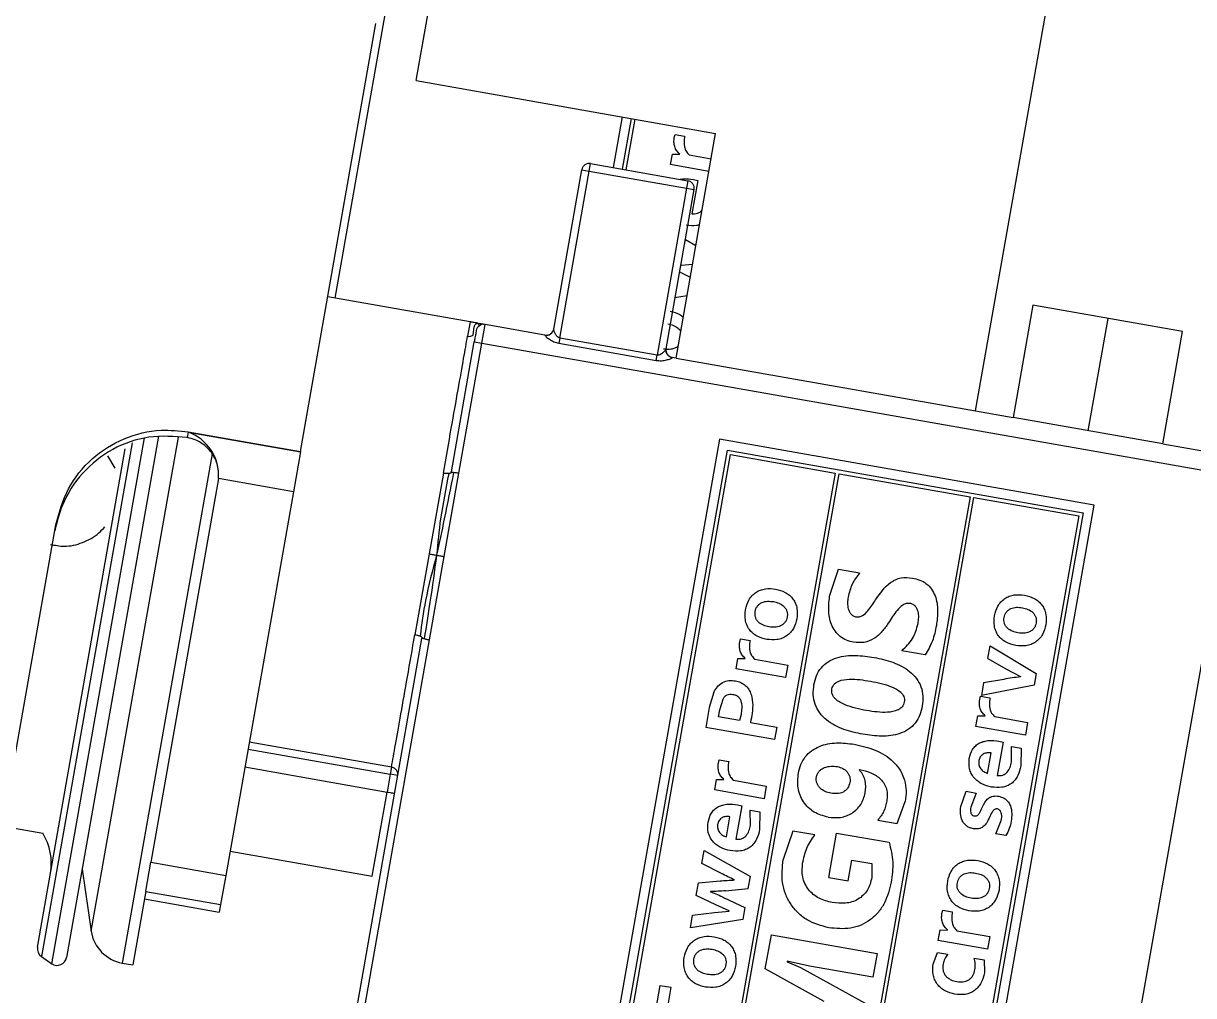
# Model space of a CAD drawing. Header units: millimetres. Extents: x 15 to 2378, y 5 to 1787.
# Drawn here: x 2125.19 to 2155.97, y 1056.24 to 1081.82 of the extents above; entities that cross this region are included whole.
import ezdxf

# ---------------------------------------------------------------- set-up
doc = ezdxf.new("R2010")
doc.units = ezdxf.units.MM

msp = doc.modelspace()

# ---------------------------------------------------------------- linework, layer by layer
at = {"color": 7, "linetype": 'Continuous', "lineweight": 25}
for p, q in [((2163.38, 1105.861), (2152.266, 1042.833)), ((2150.235, 1071.623), (2155.618, 1102.152)), ((2135.52, 1080.311), (2136.561, 1086.219)), ((2132.479, 1070.553), (2134.465, 1081.817)), ((2133.394, 1074.593), (2134.709, 1082.051)), ((2135.52, 1080.311), (2143.398, 1078.921)), ((2140.936, 1079.355), (2140.702, 1078.026)), ((2140.948, 1077.983), (2141.182, 1079.312)), ((2141.046, 1077.965), (2141.281, 1079.295)), ((2142.311, 1078.811), (2142.331, 1078.893)), ((2142.331, 1078.893), (2142.581, 1078.849)), ((2142.356, 1073.013), (2143.398, 1078.921)), ((2142.581, 1078.849), (2142.576, 1078.822)), ((2140.076, 1077.933), (2140.111, 1078.13)), ((2140.111, 1078.13), (2142.671, 1077.679)), ((2142.213, 1078.103), (2142.261, 1078.378)), ((2142.261, 1078.378), (2142.453, 1078.376)), ((2142.453, 1078.376), (2142.454, 1078.381)), ((2142.705, 1078.358), (2143.281, 1078.256)), ((2139.14, 1073.775), (2139.879, 1077.968)), ((2139.302, 1073.541), (2140.076, 1077.933)), ((2139.879, 1077.968), (2140.076, 1077.933)), ((2140.076, 1077.933), (2142.636, 1077.482)), ((2143.222, 1077.925), (2142.213, 1078.103)), ((2142.671, 1077.679), (2142.636, 1077.482)), ((2142.928, 1077.688), (2142.772, 1076.807)), ((2142.812, 1077.713), (2142.928, 1077.688)), ((2142.636, 1077.482), (2141.862, 1073.089)), ((2142.094, 1073.255), (2142.833, 1077.447)), ((2142.636, 1077.482), (2142.833, 1077.447)), ((2142.602, 1076.132), (2142.879, 1075.976)), ((2142.734, 1075.736), (2142.735, 1075.741)), ((2142.497, 1075.454), (2142.792, 1075.482)), ((2142.465, 1075.271), (2142.732, 1075.144)), ((2142.59, 1074.919), (2142.591, 1074.925)), ((2136.94, 1073.968), (2133.197, 1074.627)), ((2142.645, 1074.65), (2142.314, 1074.596)), ((2151.74, 1074.404), (2151.219, 1071.45)), ((2155.68, 1073.71), (2151.74, 1074.404)), ((2136.94, 1073.968), (2136.872, 1073.586)), ((2137.135, 1073.932), (2137.034, 1073.949)), ((2137.135, 1073.932), (2137.143, 1073.921)), ((2137.247, 1073.406), (2137.334, 1073.898)), ((2138.909, 1073.62), (2137.334, 1073.898)), ((2153.71, 1074.057), (2153.189, 1071.102)), ((2138.909, 1073.62), (2138.908, 1073.615)), ((2139.302, 1073.541), (2139.277, 1073.403)), ((2141.862, 1073.089), (2139.302, 1073.541)), ((2155.159, 1070.755), (2155.68, 1073.71)), ((2136.447, 1070.02), (2137.05, 1073.44)), ((2136.644, 1069.986), (2137.247, 1073.406)), ((2137.05, 1073.44), (2137.247, 1073.406)), ((2137.247, 1073.406), (2157.041, 1069.915)), ((2139.277, 1073.403), (2141.838, 1072.952)), ((2141.838, 1072.952), (2141.862, 1073.089)), ((2142.257, 1073.025), (2142.258, 1073.03)), ((2142.356, 1073.013), (2142.258, 1073.03)), ((2142.356, 1073.013), (2150.235, 1071.623)), ((2150.235, 1071.623), (2151.219, 1071.45)), ((2155.159, 1070.755), (2151.219, 1071.45)), ((2129.524, 1071.068), (2129.498, 1070.923)), ((2129.525, 1071.074), (2129.524, 1071.068)), ((2129.524, 1071.068), (2132.478, 1070.547)), ((2129.525, 1071.074), (2132.479, 1070.553)), ((2128.049, 1070.788), (2125.665, 1057.269)), ((2125.937, 1057.082), (2128.376, 1070.917)), ((2128.743, 1070.958), (2126.325, 1057.245)), ((2126.977, 1057.938), (2129.268, 1070.932)), ((2143.503, 1070.881), (2140.204, 1052.17)), ((2153.352, 1069.144), (2143.503, 1070.881)), ((2155.159, 1070.755), (2157.128, 1070.408)), ((2125.56, 1057.518), (2127.871, 1070.622)), ((2127.608, 1070.113), (2127.41, 1070.44)), ((2130.154, 1070.491), (2127.792, 1057.1)), ((2132.478, 1070.547), (2132.293, 1069.496)), ((2132.479, 1070.553), (2132.478, 1070.547)), ((2140.494, 1052.372), (2143.706, 1070.591)), ((2140.61, 1052.453), (2143.787, 1070.475)), ((2143.706, 1070.591), (2153.062, 1068.942)), ((2143.787, 1070.475), (2146.545, 1069.989)), ((2130.323, 1069.843), (2128.543, 1059.749)), ((2130.323, 1069.843), (2130.32, 1069.844)), ((2132.293, 1069.496), (2130.323, 1069.843)), ((2136.238, 1069.987), (2135.863, 1067.862)), ((2136.257, 1067.792), (2136.644, 1069.986)), ((2146.545, 1069.989), (2143.367, 1051.967)), ((2143.466, 1051.95), (2146.643, 1069.972)), ((2146.643, 1069.972), (2150.09, 1069.364)), ((2132.293, 1069.496), (2130.513, 1059.402)), ((2150.09, 1069.364), (2146.912, 1051.342)), ((2147.011, 1051.325), (2150.189, 1069.347)), ((2150.189, 1069.347), (2152.946, 1068.861)), ((2153.062, 1068.942), (2149.849, 1050.723)), ((2150.052, 1050.433), (2153.352, 1069.144)), ((2124.827, 1061.709), (2126.046, 1068.624)), ((2152.946, 1068.861), (2149.768, 1050.839)), ((2135.863, 1067.862), (2135.488, 1065.737)), ((2135.87, 1065.599), (2136.257, 1067.792)), ((2146.401, 1066.778), (2146.626, 1067.458)), ((2146.626, 1067.458), (2147.183, 1067.36)), ((2133.264, 1051.972), (2135.673, 1065.634)), ((2133.461, 1051.937), (2135.87, 1065.599)), ((2144.034, 1065.543), (2144.053, 1065.626)), ((2144.053, 1065.626), (2144.303, 1065.582)), ((2144.303, 1065.582), (2144.298, 1065.555)), ((2148.909, 1065.206), (2148.294, 1065.314)), ((2150.559, 1065.109), (2150.618, 1065.44)), ((2150.618, 1065.44), (2151.83, 1064.717)), ((2143.935, 1064.836), (2143.984, 1065.11)), ((2143.984, 1065.11), (2144.176, 1065.108)), ((2144.176, 1065.108), (2144.177, 1065.114)), ((2144.427, 1065.09), (2145.293, 1064.938)), ((2145.293, 1064.938), (2145.234, 1064.607)), ((2150.559, 1065.109), (2151.032, 1064.843)), ((2145.234, 1064.607), (2143.935, 1064.836)), ((2151.032, 1064.843), (2151.418, 1064.633)), ((2151.418, 1064.633), (2151.417, 1064.628)), ((2151.83, 1064.717), (2151.775, 1064.408)), ((2150.447, 1064.472), (2150.389, 1064.141)), ((2151.775, 1064.408), (2150.389, 1064.141)), ((2150.974, 1064.562), (2150.447, 1064.472)), ((2143.35, 1064.222), (2143.231, 1063.822)), ((2143.51, 1063.763), (2143.592, 1064.045)), ((2150.343, 1064.034), (2150.363, 1064.116)), ((2150.363, 1064.116), (2150.613, 1064.072)), ((2150.613, 1064.072), (2150.608, 1064.045)), ((2143.231, 1063.822), (2143.138, 1063.295)), ((2143.477, 1063.577), (2143.51, 1063.763)), ((2144.029, 1063.48), (2143.477, 1063.577)), ((2144.066, 1063.641), (2144.029, 1063.48)), ((2144.311, 1063.43), (2145.005, 1063.307)), ((2150.245, 1063.326), (2150.293, 1063.601)), ((2150.293, 1063.601), (2150.485, 1063.599)), ((2150.485, 1063.599), (2150.486, 1063.604)), ((2150.737, 1063.581), (2151.602, 1063.428)), ((2151.602, 1063.428), (2151.544, 1063.097)), ((2144.947, 1062.976), (2143.138, 1063.295)), ((2145.005, 1063.307), (2144.947, 1062.976)), ((2151.544, 1063.097), (2150.245, 1063.326)), ((2131.1, 1062.73), (2134.842, 1062.07)), ((2134.874, 1062.251), (2131.132, 1062.911)), ((2150.96, 1062.911), (2150.804, 1062.03)), ((2150.845, 1062.935), (2150.96, 1062.911)), ((2151.176, 1062.8), (2151.432, 1062.755)), ((2151.183, 1062.389), (2151.176, 1062.8)), ((2151.432, 1062.755), (2151.427, 1062.287)), ((2143.472, 1062.359), (2143.492, 1062.442)), ((2143.492, 1062.442), (2143.742, 1062.398)), ((2150.552, 1062.09), (2150.647, 1062.625)), ((2131.017, 1062.259), (2134.759, 1061.599)), ((2134.874, 1062.251), (2134.842, 1062.07)), ((2143.742, 1062.398), (2143.737, 1062.371)), ((2147.175, 1062.178), (2147.181, 1062.189)), ((2134.842, 1062.07), (2134.759, 1061.599)), ((2135.039, 1062.036), (2134.842, 1062.07)), ((2143.374, 1061.652), (2143.422, 1061.926)), ((2143.422, 1061.926), (2143.614, 1061.924)), ((2143.614, 1061.924), (2143.615, 1061.93)), ((2143.866, 1061.906), (2144.731, 1061.754)), ((2134.368, 1059.383), (2134.759, 1061.599)), ((2144.673, 1061.423), (2143.374, 1061.652)), ((2144.731, 1061.754), (2144.673, 1061.423)), ((2149.846, 1061.216), (2149.99, 1061.617)), ((2149.99, 1061.617), (2150.251, 1061.571)), ((2150.251, 1061.571), (2150.106, 1061.197)), ((2144.088, 1061.237), (2143.933, 1060.356)), ((2143.973, 1061.261), (2144.088, 1061.237)), ((2148.172, 1060.768), (2148.387, 1061.347)), ((2122.612, 1061.059), (2125.701, 1060.515)), ((2143.681, 1060.416), (2143.775, 1060.95)), ((2144.305, 1061.125), (2144.561, 1061.08)), ((2144.312, 1060.714), (2144.305, 1061.125)), ((2144.561, 1061.08), (2144.556, 1060.613)), ((2145.43, 1060.572), (2145.174, 1059.821)), ((2146.006, 1060.471), (2145.43, 1060.572)), ((2147.663, 1060.858), (2148.172, 1060.768)), ((2150.771, 1060.502), (2150.911, 1060.847)), ((2146.374, 1059.349), (2146.581, 1060.52)), ((2146.581, 1060.52), (2147.96, 1060.277)), ((2151.033, 1060.456), (2150.771, 1060.502)), ((2130.626, 1060.043), (2134.368, 1059.383)), ((2143.033, 1059.721), (2143.092, 1060.056)), ((2143.092, 1060.056), (2144.311, 1059.372)), ((2128.409, 1058.99), (2128.543, 1059.749)), ((2128.543, 1059.749), (2130.513, 1059.402)), ((2143.548, 1059.457), (2143.033, 1059.721)), ((2146.887, 1059.259), (2146.984, 1059.808)), ((2146.984, 1059.808), (2147.508, 1059.715)), ((2147.508, 1059.715), (2147.506, 1059.347)), ((2126.735, 1059.571), (2126.977, 1057.938)), ((2130.513, 1059.402), (2130.378, 1058.636)), ((2144.256, 1059.059), (2144.311, 1059.372)), ((2146.374, 1059.349), (2146.887, 1059.259)), ((2142.884, 1058.873), (2142.943, 1059.209)), ((2142.943, 1059.209), (2143.513, 1059.259)), ((2143.658, 1059.002), (2144.256, 1059.059)), ((2143.895, 1059.285), (2143.896, 1059.29)), ((2128.409, 1058.99), (2128.067, 1057.051)), ((2128.374, 1058.788), (2130.343, 1058.441)), ((2128.408, 1058.983), (2130.378, 1058.636)), ((2143.402, 1058.628), (2142.884, 1058.873)), ((2143.266, 1058.98), (2143.265, 1058.975)), ((2143.626, 1058.819), (2144.168, 1058.562)), ((2130.378, 1058.636), (2130.343, 1058.441)), ((2142.793, 1058.359), (2143.367, 1058.43)), ((2143.367, 1058.43), (2143.751, 1058.468)), ((2143.752, 1058.473), (2143.402, 1058.628)), ((2143.751, 1058.468), (2143.752, 1058.473)), ((2144.168, 1058.562), (2144.113, 1058.249)), ((2149.351, 1058.404), (2149.37, 1058.487)), ((2149.37, 1058.487), (2149.62, 1058.443)), ((2149.62, 1058.443), (2149.615, 1058.416)), ((2142.734, 1058.023), (2142.793, 1058.359)), ((2144.113, 1058.249), (2142.734, 1058.023)), ((2144.705, 1056.944), (2144.863, 1057.841)), ((2144.863, 1057.841), (2147.645, 1057.351)), ((2149.252, 1057.697), (2149.301, 1057.971)), ((2149.301, 1057.971), (2149.493, 1057.969)), ((2149.493, 1057.969), (2149.494, 1057.975)), ((2149.744, 1057.951), (2150.61, 1057.799)), ((2150.61, 1057.799), (2150.551, 1057.468)), ((2150.551, 1057.468), (2149.252, 1057.697)), ((2125.665, 1057.269), (2125.937, 1057.082)), ((2147.645, 1057.351), (2147.535, 1056.728)), ((2149.116, 1057.074), (2149.232, 1057.378)), ((2149.232, 1057.378), (2149.503, 1057.33)), ((2150.194, 1057.229), (2150.462, 1057.182)), ((2127.792, 1057.1), (2128.067, 1057.051)), ((2146.25, 1056.089), (2144.705, 1056.944)), ((2145.279, 1057.15), (2145.276, 1057.135)), ((2145.276, 1057.135), (2145.63, 1056.983)), ((2145.871, 1057.022), (2145.279, 1057.15)), ((2145.63, 1056.983), (2147.407, 1056.001)), ((2147.535, 1056.728), (2145.871, 1057.022)), ((2150.462, 1057.182), (2150.467, 1056.839)), ((2141.68, 1055.022), (2141.942, 1056.513)), ((2141.942, 1056.513), (2142.223, 1056.464)), ((2142.223, 1056.464), (2142.12, 1055.884))]:
    msp.add_line(p, q, dxfattribs=at)
for centre, radius, start, end in [((2140.076, 1077.933), 0.2, 80, 170), ((2142.636, 1077.482), 0.2, 350, 80), ((2137.299, 1073.701), 0.2, 80, 170), ((2138.944, 1073.811), 0.199, 259.7062, 349.7031), ((2138.944, 1073.817), 0.2, 260, 350), ((2142.292, 1073.227), 0.2, 170, 260), ((2124.426, 1059.724), 1.5, 350, 31.8103), ((2127.966, 1058.085), 1, 188.4349, 260), ((2125.807, 1057.475), 0.25, 170, 235.556), ((2126.078, 1057.288), 0.25, 235.556, 350)]:
    msp.add_arc(centre, radius, start, end, dxfattribs=at)
msp.add_ellipse((2129.352, 1070.095), major_axis=(-0.616, 0.879), ratio=0.8573, start_param=3.924452, end_param=5.421106, dxfattribs=at)
for points, knots in [([(2142.454, 1078.381), (2142.426, 1078.409), (2142.369, 1078.464), (2142.317, 1078.574), (2142.301, 1078.673), (2142.303, 1078.752), (2142.308, 1078.791), (2142.311, 1078.811)], [0, 0, 0, 0, 0.249866, 0.499767, 0.749557, 0.874742, 1, 1, 1, 1]), ([(2142.576, 1078.822), (2142.568, 1078.738), (2142.557, 1078.611), (2142.616, 1078.449), (2142.675, 1078.388), (2142.705, 1078.358)], [0, 0, 0, 0, 0.499337, 0.749707, 1, 1, 1, 1]), ([(2142.466, 1077.715), (2142.496, 1077.721), (2142.611, 1077.742), (2142.727, 1077.725), (2142.812, 1077.713)], [0, 0, 0, 0, 0.2659294, 1, 1, 1, 1]), ([(2142.772, 1076.807), (2142.822, 1076.807), (2142.896, 1076.806), (2142.983, 1076.851), (2143.027, 1076.883), (2143.042, 1076.908), (2143.044, 1076.912)], [0, 0, 0, 0, 0.478072, 0.717917, 0.958323, 1, 1, 1, 1]), ([(2142.975, 1076.521), (2142.948, 1076.513), (2142.834, 1076.478), (2142.714, 1076.495), (2142.623, 1076.507)], [0, 0, 0, 0, 0.238622, 1, 1, 1, 1]), ([(2142.202, 1074.244), (2142.291, 1074.223), (2142.416, 1074.193), (2142.518, 1074.116), (2142.547, 1074.094)], [0, 0, 0, 0, 0.7106101, 1, 1, 1, 1]), ([(2137.135, 1073.932), (2137.097, 1073.938), (2137.032, 1073.948), (2136.967, 1073.962), (2136.94, 1073.968)], [0, 0, 0, 0, 0.581411, 1, 1, 1, 1]), ([(2137.022, 1073.619), (2137.03, 1073.722), (2137.045, 1073.905), (2137.108, 1073.924), (2137.135, 1073.932)], [0, 0, 0, 0, 0.560841, 1, 1, 1, 1]), ([(2137.135, 1073.932), (2137.174, 1073.927), (2137.225, 1073.92), (2137.276, 1073.91), (2137.288, 1073.907)], [0, 0, 0, 0, 0.755495, 1, 1, 1, 1]), ([(2137.143, 1073.921), (2137.153, 1073.905), (2137.173, 1073.873), (2137.18, 1073.868), (2137.184, 1073.865)], [0, 0, 0, 0, 0.49846, 1, 1, 1, 1]), ([(2142.144, 1073.913), (2142.194, 1073.902), (2142.293, 1073.879), (2142.402, 1073.809), (2142.461, 1073.745), (2142.474, 1073.713), (2142.478, 1073.704)], [0, 0, 0, 0, 0.3730934, 0.7451266, 0.9316618, 1, 1, 1, 1]), ([(2136.872, 1073.586), (2136.895, 1073.584), (2136.932, 1073.582), (2136.983, 1073.596), (2137.008, 1073.611), (2137.022, 1073.619)], [0, 0, 0, 0, 0.425387, 0.699441, 1, 1, 1, 1]), ([(2137.102, 1073.736), (2137.101, 1073.732), (2137.1, 1073.726), (2137.094, 1073.689), (2137.087, 1073.651), (2137.079, 1073.604), (2137.066, 1073.535), (2137.056, 1073.478), (2137.05, 1073.44)], [0, 0, 0, 0, 0.239444, 0.371223, 0.500001, 0.63178, 0.760556, 1, 1, 1, 1]), ([(2138.908, 1073.615), (2138.91, 1073.611), (2138.913, 1073.602), (2138.951, 1073.564), (2139.026, 1073.507), (2139.14, 1073.438), (2139.232, 1073.415), (2139.277, 1073.403)], [0, 0, 0, 0, 0.120362, 0.250475, 0.500074, 0.75003, 1, 1, 1, 1]), ([(2139.302, 1073.541), (2139.295, 1073.543), (2139.281, 1073.546), (2139.253, 1073.561), (2139.213, 1073.599), (2139.176, 1073.662), (2139.151, 1073.721), (2139.14, 1073.759), (2139.14, 1073.77), (2139.14, 1073.775)], [0, 0, 0, 0, 0.053598, 0.112202, 0.250741, 0.500446, 0.749715, 0.883589, 1, 1, 1, 1]), ([(2142.094, 1073.255), (2142.092, 1073.25), (2142.089, 1073.239), (2142.065, 1073.207), (2142.022, 1073.161), (2141.965, 1073.114), (2141.914, 1073.092), (2141.883, 1073.087), (2141.869, 1073.089), (2141.862, 1073.089)], [0, 0, 0, 0, 0.11626, 0.24988, 0.499381, 0.748789, 0.887635, 0.946336, 1, 1, 1, 1]), ([(2142.413, 1073.334), (2142.407, 1073.327), (2142.383, 1073.302), (2142.306, 1073.26), (2142.18, 1073.231), (2142.078, 1073.244), (2142.027, 1073.251)], [0, 0, 0, 0, 0.06708, 0.254054, 0.626404, 1, 1, 1, 1]), ([(2142.257, 1073.025), (2142.232, 1073.032), (2142.195, 1073.043), (2142.154, 1073.075), (2142.126, 1073.106), (2142.106, 1073.141), (2142.09, 1073.191), (2142.093, 1073.23), (2142.094, 1073.255)], [0, 0, 0, 0, 0.239457, 0.368361, 0.5, 0.631639, 0.760543, 1, 1, 1, 1]), ([(2141.838, 1072.952), (2141.885, 1072.947), (2141.978, 1072.938), (2142.11, 1072.963), (2142.2, 1072.991), (2142.248, 1073.013), (2142.254, 1073.021), (2142.257, 1073.025)], [0, 0, 0, 0, 0.25027, 0.500081, 0.749139, 0.879484, 1, 1, 1, 1]), ([(2126.046, 1068.624), (2126.136, 1068.95), (2126.314, 1069.602), (2126.966, 1070.4), (2127.82, 1070.939), (2128.718, 1071.159), (2129.287, 1071.099), (2129.525, 1071.074)], [0, 0, 0, 0, 0.213195, 0.42654, 0.637185, 0.848951, 1, 1, 1, 1]), ([(2129.498, 1070.923), (2129.16, 1070.949), (2128.485, 1071.002), (2127.512, 1070.654), (2126.716, 1070.027), (2126.211, 1069.25), (2126.075, 1068.699), (2126.019, 1068.469)], [0, 0, 0, 0, 0.213325, 0.426664, 0.639455, 0.850143, 1, 1, 1, 1]), ([(2130.32, 1069.844), (2130.322, 1069.931), (2130.327, 1070.131), (2130.219, 1070.43), (2130.008, 1070.695), (2129.752, 1070.861), (2129.57, 1070.905), (2129.498, 1070.923)], [0, 0, 0, 0, 0.175777, 0.400873, 0.625594, 0.850481, 1, 1, 1, 1]), ([(2136.503, 1070), (2136.424, 1069.594), (2136.282, 1068.868), (2136.127, 1068.145), (2136.059, 1067.827)], [0, 0, 0, 0, 0.560005, 1, 1, 1, 1]), ([(2136.379, 1069.973), (2136.3, 1069.58), (2136.159, 1068.881), (2136.09, 1068.149), (2136.059, 1067.827)], [0, 0, 0, 0, 0.560841, 1, 1, 1, 1]), ([(2136.379, 1069.973), (2136.367, 1069.973), (2136.344, 1069.972), (2136.296, 1069.976), (2136.26, 1069.983), (2136.238, 1069.987)], [0, 0, 0, 0, 0.300559, 0.574613, 1, 1, 1, 1]), ([(2136.447, 1070.02), (2136.447, 1070.02), (2136.446, 1070.018), (2136.446, 1070.015), (2136.445, 1070.009), (2136.441, 1069.997), (2136.433, 1069.986), (2136.412, 1069.976), (2136.39, 1069.974), (2136.379, 1069.973)], [0, 0, 0, 0, 0.014687, 0.029933, 0.063904, 0.151136, 0.3956, 0.692165, 1, 1, 1, 1]), ([(2136.503, 1070), (2136.489, 1070.001), (2136.464, 1070.002), (2136.449, 1070.005), (2136.445, 1070.009), (2136.446, 1070.014), (2136.446, 1070.017), (2136.447, 1070.019), (2136.447, 1070.02)], [0, 0, 0, 0, 0.408112, 0.70706, 0.899192, 0.958486, 0.980806, 1, 1, 1, 1]), ([(2125.905, 1068.113), (2126.024, 1068.089), (2126.306, 1068.034), (2126.758, 1068.141), (2127.117, 1068.344), (2127.285, 1068.517), (2127.336, 1068.57)], [0, 0, 0, 0, 0.227289, 0.542127, 0.859792, 1, 1, 1, 1]), ([(2136.059, 1067.827), (2135.952, 1067.431), (2135.761, 1066.72), (2135.667, 1066.014), (2135.626, 1065.702)], [0, 0, 0, 0, 0.558266, 1, 1, 1, 1]), ([(2136.059, 1067.827), (2136.003, 1067.417), (2135.903, 1066.684), (2135.785, 1065.954), (2135.733, 1065.634)], [0, 0, 0, 0, 0.560953, 1, 1, 1, 1]), ([(2135.863, 1067.862), (2135.899, 1067.856), (2135.964, 1067.844), (2136.029, 1067.832), (2136.059, 1067.827)], [0, 0, 0, 0, 0.545499, 1, 1, 1, 1]), ([(2136.059, 1067.827), (2136.097, 1067.82), (2136.163, 1067.809), (2136.229, 1067.797), (2136.257, 1067.792)], [0, 0, 0, 0, 0.580852, 1, 1, 1, 1]), ([(2147.183, 1067.36), (2147.111, 1067.265), (2146.968, 1067.075), (2146.911, 1066.843), (2146.883, 1066.728)], [0, 0, 0, 0, 0.4996577, 1, 1, 1, 1]), ([(2147.606, 1066.655), (2147.722, 1066.823), (2147.867, 1067.034), (2148.128, 1067.189), (2148.322, 1067.252), (2148.473, 1067.237), (2148.574, 1067.227)], [0, 0, 0, 0, 0.499425, 0.624871, 0.75027, 1, 1, 1, 1]), ([(2148.574, 1067.227), (2148.639, 1067.213), (2148.769, 1067.184), (2148.945, 1067.085), (2149.083, 1066.939), (2149.207, 1066.703), (2149.255, 1066.368), (2149.221, 1066.106), (2149.203, 1065.975)], [0, 0, 0, 0, 0.125189, 0.250176, 0.37519, 0.500248, 0.749653, 1, 1, 1, 1]), ([(2144.183, 1066.393), (2144.206, 1066.481), (2144.24, 1066.613), (2144.348, 1066.761), (2144.451, 1066.851), (2144.572, 1066.913), (2144.749, 1066.959), (2144.885, 1066.946), (2144.975, 1066.937)], [0, 0, 0, 0, 0.24958, 0.374772, 0.499889, 0.625067, 0.750287, 1, 1, 1, 1]), ([(2144.975, 1066.937), (2145.063, 1066.915), (2145.195, 1066.881), (2145.344, 1066.776), (2145.437, 1066.677), (2145.503, 1066.558), (2145.555, 1066.383), (2145.542, 1066.247), (2145.534, 1066.157)], [0, 0, 0, 0, 0.249675, 0.374899, 0.500093, 0.625256, 0.750459, 1, 1, 1, 1]), ([(2147.028, 1065.537), (2146.964, 1065.552), (2146.836, 1065.581), (2146.666, 1065.684), (2146.531, 1065.829), (2146.409, 1066.061), (2146.353, 1066.39), (2146.385, 1066.649), (2146.401, 1066.778)], [0, 0, 0, 0, 0.125177, 0.25016, 0.375508, 0.500247, 0.749749, 1, 1, 1, 1]), ([(2146.883, 1066.728), (2146.876, 1066.676), (2146.862, 1066.573), (2146.876, 1066.44), (2146.912, 1066.341), (2146.957, 1066.276), (2147.017, 1066.226), (2147.067, 1066.212), (2147.092, 1066.205)], [0, 0, 0, 0, 0.250207, 0.500198, 0.633115, 0.754974, 0.876094, 1, 1, 1, 1]), ([(2150.731, 1066.233), (2150.754, 1066.321), (2150.788, 1066.454), (2150.896, 1066.601), (2150.999, 1066.691), (2151.12, 1066.753), (2151.297, 1066.8), (2151.433, 1066.786), (2151.523, 1066.778)], [0, 0, 0, 0, 0.24958, 0.374772, 0.499889, 0.625067, 0.750287, 1, 1, 1, 1]), ([(2151.523, 1066.778), (2151.611, 1066.755), (2151.743, 1066.721), (2151.892, 1066.617), (2151.985, 1066.517), (2152.051, 1066.398), (2152.103, 1066.224), (2152.09, 1066.088), (2152.082, 1065.997)], [0, 0, 0, 0, 0.249675, 0.374899, 0.500093, 0.625256, 0.750459, 1, 1, 1, 1]), ([(2144.438, 1066.348), (2144.444, 1066.373), (2144.456, 1066.423), (2144.494, 1066.491), (2144.548, 1066.546), (2144.636, 1066.598), (2144.765, 1066.625), (2144.866, 1066.612), (2144.917, 1066.606)], [0, 0, 0, 0, 0.1268, 0.252552, 0.374639, 0.500353, 0.74984, 1, 1, 1, 1]), ([(2144.917, 1066.606), (2144.967, 1066.595), (2145.066, 1066.572), (2145.177, 1066.503), (2145.242, 1066.424), (2145.275, 1066.354), (2145.285, 1066.291), (2145.285, 1066.24), (2145.281, 1066.215), (2145.279, 1066.202)], [0, 0, 0, 0, 0.250137, 0.4995632, 0.624624, 0.7496241, 0.8746618, 0.9373374, 1, 1, 1, 1]), ([(2147.092, 1066.205), (2147.122, 1066.203), (2147.183, 1066.199), (2147.294, 1066.253), (2147.401, 1066.359), (2147.509, 1066.504), (2147.574, 1066.605), (2147.606, 1066.655)], [0, 0, 0, 0, 0.124528, 0.249273, 0.499062, 0.749484, 1, 1, 1, 1]), ([(2148.514, 1066.559), (2148.48, 1066.561), (2148.411, 1066.565), (2148.287, 1066.501), (2148.12, 1066.329), (2148.012, 1066.156), (2147.94, 1066.04)], [0, 0, 0, 0, 0.124496, 0.249341, 0.499036, 1, 1, 1, 1]), ([(2148.723, 1066.033), (2148.73, 1066.086), (2148.745, 1066.19), (2148.732, 1066.324), (2148.697, 1066.423), (2148.653, 1066.488), (2148.591, 1066.538), (2148.54, 1066.552), (2148.514, 1066.559)], [0, 0, 0, 0, 0.2545372, 0.5000727, 0.6325003, 0.7499994, 0.8749541, 1, 1, 1, 1]), ([(2150.986, 1066.188), (2150.992, 1066.213), (2151.004, 1066.264), (2151.042, 1066.331), (2151.096, 1066.387), (2151.184, 1066.438), (2151.312, 1066.465), (2151.414, 1066.453), (2151.465, 1066.446)], [0, 0, 0, 0, 0.1268, 0.252552, 0.374639, 0.500353, 0.74984, 1, 1, 1, 1]), ([(2151.465, 1066.446), (2151.515, 1066.435), (2151.614, 1066.412), (2151.725, 1066.343), (2151.79, 1066.264), (2151.823, 1066.195), (2151.833, 1066.131), (2151.833, 1066.08), (2151.829, 1066.055), (2151.827, 1066.042)], [0, 0, 0, 0, 0.250137, 0.499563, 0.624624, 0.749624, 0.874662, 0.937337, 1, 1, 1, 1]), ([(2144.742, 1065.613), (2144.654, 1065.635), (2144.522, 1065.669), (2144.373, 1065.773), (2144.281, 1065.873), (2144.215, 1065.992), (2144.162, 1066.166), (2144.175, 1066.302), (2144.183, 1066.393)], [0, 0, 0, 0, 0.249694, 0.374927, 0.500114, 0.625256, 0.750446, 1, 1, 1, 1]), ([(2144.8, 1065.944), (2144.751, 1065.955), (2144.651, 1065.978), (2144.54, 1066.047), (2144.474, 1066.125), (2144.442, 1066.195), (2144.43, 1066.271), (2144.435, 1066.322), (2144.438, 1066.348)], [0, 0, 0, 0, 0.2501884, 0.4996754, 0.6268341, 0.7482868, 0.8738239, 1, 1, 1, 1]), ([(2145.534, 1066.157), (2145.511, 1066.069), (2145.477, 1065.936), (2145.369, 1065.789), (2145.267, 1065.699), (2145.146, 1065.637), (2144.969, 1065.59), (2144.833, 1065.603), (2144.742, 1065.613)], [0, 0, 0, 0, 0.249588, 0.374759, 0.499898, 0.622989, 0.750291, 1, 1, 1, 1]), ([(2145.279, 1066.202), (2145.273, 1066.177), (2145.261, 1066.127), (2145.223, 1066.06), (2145.169, 1066.005), (2145.081, 1065.952), (2144.952, 1065.925), (2144.851, 1065.937), (2144.8, 1065.944)], [0, 0, 0, 0, 0.125424, 0.250041, 0.375079, 0.500324, 0.749745, 1, 1, 1, 1]), ([(2151.29, 1065.453), (2151.202, 1065.476), (2151.07, 1065.51), (2150.921, 1065.614), (2150.828, 1065.714), (2150.763, 1065.833), (2150.71, 1066.007), (2150.723, 1066.143), (2150.731, 1066.233)], [0, 0, 0, 0, 0.249694, 0.374927, 0.500114, 0.625256, 0.750446, 1, 1, 1, 1]), ([(2151.348, 1065.784), (2151.298, 1065.796), (2151.199, 1065.818), (2151.088, 1065.887), (2151.022, 1065.966), (2150.99, 1066.036), (2150.977, 1066.112), (2150.983, 1066.163), (2150.986, 1066.188)], [0, 0, 0, 0, 0.250188, 0.499675, 0.626834, 0.748287, 0.873824, 1, 1, 1, 1]), ([(2147.94, 1066.04), (2147.887, 1065.963), (2147.781, 1065.811), (2147.572, 1065.624), (2147.307, 1065.512), (2147.121, 1065.529), (2147.028, 1065.537)], [0, 0, 0, 0, 0.250698, 0.500964, 0.750341, 1, 1, 1, 1]), ([(2148.294, 1065.314), (2148.398, 1065.415), (2148.606, 1065.615), (2148.684, 1065.894), (2148.723, 1066.033)], [0, 0, 0, 0, 0.5000944, 1, 1, 1, 1]), ([(2149.203, 1065.975), (2149.176, 1065.838), (2149.12, 1065.565), (2148.979, 1065.325), (2148.909, 1065.206)], [0, 0, 0, 0, 0.500625, 1, 1, 1, 1]), ([(2152.082, 1065.997), (2152.059, 1065.909), (2152.025, 1065.776), (2151.917, 1065.629), (2151.815, 1065.54), (2151.693, 1065.478), (2151.517, 1065.43), (2151.38, 1065.444), (2151.29, 1065.453)], [0, 0, 0, 0, 0.249588, 0.374759, 0.499898, 0.622989, 0.750291, 1, 1, 1, 1]), ([(2151.827, 1066.042), (2151.821, 1066.017), (2151.809, 1065.968), (2151.771, 1065.9), (2151.717, 1065.845), (2151.628, 1065.793), (2151.5, 1065.765), (2151.399, 1065.778), (2151.348, 1065.784)], [0, 0, 0, 0, 0.125424, 0.250041, 0.375079, 0.500324, 0.749745, 1, 1, 1, 1]), ([(2135.488, 1065.737), (2135.51, 1065.733), (2135.547, 1065.727), (2135.593, 1065.714), (2135.615, 1065.706), (2135.626, 1065.702)], [0, 0, 0, 0, 0.425387, 0.699441, 1, 1, 1, 1]), ([(2135.626, 1065.702), (2135.636, 1065.697), (2135.655, 1065.687), (2135.672, 1065.671), (2135.676, 1065.657), (2135.675, 1065.645), (2135.674, 1065.639), (2135.674, 1065.636), (2135.673, 1065.635), (2135.673, 1065.634)], [0, 0, 0, 0, 0.3078355, 0.6043999, 0.8488638, 0.9360959, 0.9700669, 0.9853129, 1, 1, 1, 1]), ([(2135.673, 1065.634), (2135.673, 1065.635), (2135.674, 1065.637), (2135.674, 1065.64), (2135.676, 1065.645), (2135.681, 1065.647), (2135.696, 1065.645), (2135.719, 1065.638), (2135.733, 1065.634)], [0, 0, 0, 0, 0.0191944, 0.0415137, 0.1008078, 0.2929399, 0.5918875, 1, 1, 1, 1]), ([(2144.177, 1065.114), (2144.148, 1065.141), (2144.091, 1065.197), (2144.039, 1065.306), (2144.023, 1065.405), (2144.025, 1065.484), (2144.031, 1065.524), (2144.034, 1065.543)], [0, 0, 0, 0, 0.2498655, 0.4997666, 0.7495568, 0.8747423, 1, 1, 1, 1]), ([(2144.298, 1065.555), (2144.291, 1065.47), (2144.279, 1065.343), (2144.338, 1065.181), (2144.397, 1065.121), (2144.427, 1065.09)], [0, 0, 0, 0, 0.499337, 0.749707, 1, 1, 1, 1]), ([(2145.985, 1064.421), (2146.004, 1064.501), (2146.04, 1064.662), (2146.167, 1064.874), (2146.354, 1065.04), (2146.658, 1065.172), (2147.077, 1065.211), (2147.401, 1065.164), (2147.564, 1065.141)], [0, 0, 0, 0, 0.125124, 0.25009, 0.370475, 0.499953, 0.749617, 1, 1, 1, 1]), ([(2147.564, 1065.141), (2147.729, 1065.105), (2148.061, 1065.034), (2148.446, 1064.836), (2148.687, 1064.595), (2148.811, 1064.369), (2148.861, 1064.117), (2148.841, 1063.948), (2148.831, 1063.863)], [0, 0, 0, 0, 0.25035, 0.499942, 0.62625, 0.749958, 0.874897, 1, 1, 1, 1]), ([(2146.457, 1064.311), (2146.462, 1064.334), (2146.474, 1064.38), (2146.514, 1064.439), (2146.569, 1064.484), (2146.696, 1064.549), (2147.008, 1064.587), (2147.287, 1064.544), (2147.474, 1064.515)], [0, 0, 0, 0, 0.062473, 0.125032, 0.185088, 0.25023, 0.499607, 1, 1, 1, 1]), ([(2151.417, 1064.628), (2151.343, 1064.619), (2151.195, 1064.6), (2151.048, 1064.575), (2150.974, 1064.562)], [0, 0, 0, 0, 0.499999, 1, 1, 1, 1]), ([(2143.35, 1064.222), (2143.379, 1064.273), (2143.438, 1064.374), (2143.576, 1064.487), (2143.747, 1064.542), (2143.863, 1064.529), (2143.921, 1064.523)], [0, 0, 0, 0, 0.250411, 0.500274, 0.749763, 1, 1, 1, 1]), ([(2143.921, 1064.523), (2143.968, 1064.512), (2144.061, 1064.489), (2144.182, 1064.409), (2144.275, 1064.298), (2144.353, 1064.123), (2144.386, 1063.883), (2144.36, 1063.694), (2144.348, 1063.6)], [0, 0, 0, 0, 0.125057, 0.250004, 0.374953, 0.500039, 0.749705, 1, 1, 1, 1]), ([(2147.272, 1063.116), (2147.103, 1063.152), (2146.765, 1063.225), (2146.372, 1063.425), (2146.127, 1063.673), (2146.002, 1063.904), (2145.954, 1064.163), (2145.975, 1064.335), (2145.985, 1064.421)], [0, 0, 0, 0, 0.25034, 0.499923, 0.624979, 0.749916, 0.874889, 1, 1, 1, 1]), ([(2147.367, 1063.741), (2147.175, 1063.78), (2146.888, 1063.838), (2146.597, 1063.99), (2146.5, 1064.101), (2146.465, 1064.166), (2146.449, 1064.238), (2146.454, 1064.287), (2146.457, 1064.311)], [0, 0, 0, 0, 0.500332, 0.749663, 0.815106, 0.87487, 0.937433, 1, 1, 1, 1]), ([(2147.474, 1064.515), (2147.66, 1064.478), (2147.938, 1064.422), (2148.219, 1064.277), (2148.314, 1064.171), (2148.349, 1064.108), (2148.366, 1064.038), (2148.361, 1063.991), (2148.359, 1063.967)], [0, 0, 0, 0, 0.500351, 0.749732, 0.81322, 0.874885, 0.937406, 1, 1, 1, 1]), ([(2143.592, 1064.045), (2143.606, 1064.067), (2143.633, 1064.111), (2143.697, 1064.158), (2143.774, 1064.176), (2143.826, 1064.17), (2143.851, 1064.168)], [0, 0, 0, 0, 0.250377, 0.499866, 0.749735, 1, 1, 1, 1]), ([(2143.851, 1064.168), (2143.877, 1064.161), (2143.93, 1064.148), (2143.997, 1064.105), (2144.046, 1064.04), (2144.081, 1063.938), (2144.09, 1063.8), (2144.074, 1063.694), (2144.066, 1063.641)], [0, 0, 0, 0, 0.125032, 0.24988, 0.366321, 0.49975, 0.749597, 1, 1, 1, 1]), ([(2148.359, 1063.967), (2148.353, 1063.945), (2148.343, 1063.899), (2148.305, 1063.84), (2148.255, 1063.791), (2148.135, 1063.719), (2147.826, 1063.671), (2147.551, 1063.713), (2147.367, 1063.741)], [0, 0, 0, 0, 0.062586, 0.125185, 0.185798, 0.250393, 0.499608, 1, 1, 1, 1]), ([(2150.486, 1063.604), (2150.458, 1063.632), (2150.401, 1063.687), (2150.349, 1063.797), (2150.333, 1063.896), (2150.335, 1063.975), (2150.34, 1064.014), (2150.343, 1064.034)], [0, 0, 0, 0, 0.249866, 0.499767, 0.749557, 0.874742, 1, 1, 1, 1]), ([(2150.608, 1064.045), (2150.6, 1063.961), (2150.589, 1063.834), (2150.648, 1063.671), (2150.707, 1063.611), (2150.737, 1063.581)], [0, 0, 0, 0, 0.499337, 0.749707, 1, 1, 1, 1]), ([(2148.831, 1063.863), (2148.813, 1063.783), (2148.776, 1063.623), (2148.656, 1063.407), (2148.475, 1063.236), (2148.176, 1063.094), (2147.759, 1063.047), (2147.434, 1063.093), (2147.272, 1063.116)], [0, 0, 0, 0, 0.125146, 0.25014, 0.371747, 0.500037, 0.749601, 1, 1, 1, 1]), ([(2144.348, 1063.6), (2144.344, 1063.581), (2144.339, 1063.552), (2144.328, 1063.495), (2144.318, 1063.458), (2144.311, 1063.43)], [0, 0, 0, 0, 0.332584, 0.500024, 1, 1, 1, 1]), ([(2145.575, 1062.097), (2145.593, 1062.173), (2145.628, 1062.325), (2145.749, 1062.528), (2145.917, 1062.692), (2146.19, 1062.843), (2146.581, 1062.914), (2146.889, 1062.875), (2147.043, 1062.855)], [0, 0, 0, 0, 0.125157, 0.250194, 0.375196, 0.500294, 0.749778, 1, 1, 1, 1]), ([(2147.043, 1062.855), (2147.229, 1062.813), (2147.6, 1062.729), (2148.018, 1062.475), (2148.26, 1062.179), (2148.376, 1061.915), (2148.422, 1061.631), (2148.399, 1061.442), (2148.387, 1061.347)], [0, 0, 0, 0, 0.250222, 0.499583, 0.625739, 0.749745, 0.874815, 1, 1, 1, 1]), ([(2150.069, 1062.477), (2150.091, 1062.56), (2150.124, 1062.686), (2150.234, 1062.819), (2150.338, 1062.892), (2150.46, 1062.937), (2150.63, 1062.963), (2150.759, 1062.946), (2150.845, 1062.935)], [0, 0, 0, 0, 0.249288, 0.373716, 0.499412, 0.618537, 0.749834, 1, 1, 1, 1]), ([(2150.655, 1061.73), (2150.568, 1061.751), (2150.437, 1061.782), (2150.288, 1061.88), (2150.19, 1061.972), (2150.118, 1062.085), (2150.055, 1062.253), (2150.063, 1062.387), (2150.069, 1062.477)], [0, 0, 0, 0, 0.249978, 0.375265, 0.500469, 0.625663, 0.75084, 1, 1, 1, 1]), ([(2150.322, 1062.422), (2150.319, 1062.384), (2150.314, 1062.328), (2150.339, 1062.257), (2150.377, 1062.193), (2150.448, 1062.129), (2150.517, 1062.103), (2150.552, 1062.09)], [0, 0, 0, 0, 0.249173, 0.374595, 0.499965, 0.749636, 1, 1, 1, 1]), ([(2150.647, 1062.625), (2150.611, 1062.628), (2150.539, 1062.636), (2150.451, 1062.608), (2150.393, 1062.565), (2150.358, 1062.523), (2150.338, 1062.482), (2150.327, 1062.448), (2150.323, 1062.43), (2150.322, 1062.422)], [0, 0, 0, 0, 0.249881, 0.499172, 0.621463, 0.749638, 0.874705, 0.937328, 1, 1, 1, 1]), ([(2135.039, 1062.036), (2135.04, 1062.06), (2135.043, 1062.108), (2135.013, 1062.166), (2134.978, 1062.203), (2134.936, 1062.234), (2134.898, 1062.244), (2134.874, 1062.251)], [0, 0, 0, 0, 0.2496706, 0.4993412, 0.6314238, 0.7582486, 1, 1, 1, 1]), ([(2143.615, 1061.93), (2143.587, 1061.957), (2143.53, 1062.013), (2143.478, 1062.122), (2143.462, 1062.221), (2143.463, 1062.3), (2143.469, 1062.34), (2143.472, 1062.359)], [0, 0, 0, 0, 0.249866, 0.499767, 0.749557, 0.874742, 1, 1, 1, 1]), ([(2143.737, 1062.371), (2143.729, 1062.286), (2143.717, 1062.159), (2143.777, 1061.997), (2143.836, 1061.937), (2143.866, 1061.906)], [0, 0, 0, 0, 0.499337, 0.749707, 1, 1, 1, 1]), ([(2146.048, 1061.994), (2146.055, 1062.022), (2146.069, 1062.077), (2146.119, 1062.148), (2146.185, 1062.204), (2146.287, 1062.257), (2146.402, 1062.278), (2146.516, 1062.279), (2146.573, 1062.271), (2146.601, 1062.267)], [0, 0, 0, 0, 0.124861, 0.2497404, 0.3716149, 0.4997733, 0.7495708, 0.8747085, 1, 1, 1, 1]), ([(2146.601, 1062.267), (2146.649, 1062.254), (2146.744, 1062.229), (2146.843, 1062.149), (2146.899, 1062.068), (2146.926, 1061.999), (2146.936, 1061.938), (2146.935, 1061.889), (2146.931, 1061.864), (2146.929, 1061.852)], [0, 0, 0, 0, 0.2497531, 0.4991813, 0.6258114, 0.7496859, 0.8747466, 0.9373689, 1, 1, 1, 1]), ([(2147.333, 1061.575), (2147.343, 1061.684), (2147.359, 1061.848), (2147.288, 1062.027), (2147.23, 1062.118), (2147.193, 1062.158), (2147.175, 1062.178)], [0, 0, 0, 0, 0.498712, 0.749066, 0.874536, 1, 1, 1, 1]), ([(2147.181, 1062.189), (2147.282, 1062.166), (2147.483, 1062.12), (2147.71, 1061.981), (2147.837, 1061.817), (2147.899, 1061.673), (2147.914, 1061.543), (2147.911, 1061.44), (2147.903, 1061.389), (2147.9, 1061.363)], [0, 0, 0, 0, 0.250235, 0.499429, 0.624512, 0.749572, 0.874658, 0.937327, 1, 1, 1, 1]), ([(2151.427, 1062.287), (2151.406, 1062.199), (2151.374, 1062.066), (2151.277, 1061.912), (2151.179, 1061.817), (2151.058, 1061.753), (2150.882, 1061.704), (2150.746, 1061.72), (2150.655, 1061.73)], [0, 0, 0, 0, 0.249946, 0.375064, 0.500116, 0.625193, 0.750351, 1, 1, 1, 1]), ([(2150.804, 1062.03), (2150.854, 1062.03), (2150.927, 1062.03), (2151.016, 1062.073), (2151.09, 1062.138), (2151.151, 1062.246), (2151.172, 1062.341), (2151.183, 1062.389)], [0, 0, 0, 0, 0.249256, 0.374306, 0.499648, 0.749308, 1, 1, 1, 1]), ([(2146.358, 1060.937), (2146.231, 1060.972), (2146.039, 1061.023), (2145.83, 1061.187), (2145.703, 1061.337), (2145.614, 1061.513), (2145.544, 1061.768), (2145.563, 1061.966), (2145.575, 1062.097)], [0, 0, 0, 0, 0.249442, 0.375222, 0.499875, 0.623035, 0.750301, 1, 1, 1, 1]), ([(2146.43, 1061.566), (2146.378, 1061.579), (2146.274, 1061.604), (2146.161, 1061.681), (2146.093, 1061.764), (2146.058, 1061.836), (2146.04, 1061.915), (2146.045, 1061.967), (2146.048, 1061.994)], [0, 0, 0, 0, 0.249983, 0.499662, 0.626823, 0.752895, 0.875519, 1, 1, 1, 1]), ([(2146.929, 1061.852), (2146.914, 1061.799), (2146.892, 1061.72), (2146.817, 1061.639), (2146.727, 1061.579), (2146.591, 1061.546), (2146.483, 1061.56), (2146.43, 1061.566)], [0, 0, 0, 0, 0.249397, 0.374783, 0.500048, 0.749768, 1, 1, 1, 1]), ([(2146.358, 1060.937), (2146.467, 1060.927), (2146.684, 1060.908), (2146.947, 1061.007), (2147.116, 1061.143), (2147.258, 1061.311), (2147.303, 1061.47), (2147.333, 1061.575)], [0, 0, 0, 0, 0.250028, 0.4997, 0.624312, 0.750381, 1, 1, 1, 1]), ([(2150.41, 1061.193), (2150.43, 1061.237), (2150.47, 1061.324), (2150.547, 1061.421), (2150.63, 1061.469), (2150.722, 1061.501), (2150.795, 1061.493), (2150.843, 1061.487)], [0, 0, 0, 0, 0.2506913, 0.50024, 0.6253472, 0.7505269, 1, 1, 1, 1]), ([(2143.198, 1060.802), (2143.22, 1060.886), (2143.252, 1061.011), (2143.363, 1061.145), (2143.467, 1061.217), (2143.588, 1061.262), (2143.758, 1061.288), (2143.888, 1061.272), (2143.973, 1061.261)], [0, 0, 0, 0, 0.249288, 0.373716, 0.499412, 0.618537, 0.749834, 1, 1, 1, 1]), ([(2147.9, 1061.363), (2147.879, 1061.27), (2147.837, 1061.084), (2147.721, 1060.933), (2147.663, 1060.858)], [0, 0, 0, 0, 0.500434, 1, 1, 1, 1]), ([(2150.176, 1060.633), (2150.145, 1060.64), (2150.084, 1060.654), (2150, 1060.7), (2149.932, 1060.766), (2149.866, 1060.872), (2149.827, 1061.028), (2149.84, 1061.152), (2149.846, 1061.216)], [0, 0, 0, 0, 0.125225, 0.250287, 0.376014, 0.500515, 0.747559, 1, 1, 1, 1]), ([(2150.106, 1061.197), (2150.103, 1061.175), (2150.096, 1061.129), (2150.102, 1061.071), (2150.117, 1061.028), (2150.138, 1061), (2150.165, 1060.979), (2150.187, 1060.973), (2150.198, 1060.97)], [0, 0, 0, 0, 0.250188, 0.499989, 0.631931, 0.750041, 0.875068, 1, 1, 1, 1]), ([(2150.198, 1060.97), (2150.212, 1060.969), (2150.24, 1060.966), (2150.279, 1060.98), (2150.311, 1061.008), (2150.36, 1061.076), (2150.388, 1061.142), (2150.41, 1061.193)], [0, 0, 0, 0, 0.124856, 0.24941, 0.361707, 0.499743, 1, 1, 1, 1]), ([(2150.843, 1061.487), (2150.877, 1061.479), (2150.944, 1061.464), (2151.033, 1061.409), (2151.104, 1061.333), (2151.168, 1061.209), (2151.196, 1061.034), (2151.179, 1060.898), (2151.17, 1060.829)], [0, 0, 0, 0, 0.12515, 0.25015, 0.371963, 0.500255, 0.749763, 1, 1, 1, 1]), ([(2143.775, 1060.95), (2143.739, 1060.954), (2143.668, 1060.961), (2143.579, 1060.934), (2143.522, 1060.891), (2143.486, 1060.849), (2143.467, 1060.808), (2143.456, 1060.774), (2143.452, 1060.756), (2143.451, 1060.747)], [0, 0, 0, 0, 0.249881, 0.499172, 0.621463, 0.749638, 0.874705, 0.937328, 1, 1, 1, 1]), ([(2150.591, 1060.911), (2150.571, 1060.87), (2150.531, 1060.789), (2150.458, 1060.697), (2150.379, 1060.65), (2150.291, 1060.62), (2150.222, 1060.628), (2150.176, 1060.633)], [0, 0, 0, 0, 0.250612, 0.500366, 0.625438, 0.7506, 1, 1, 1, 1]), ([(2150.809, 1061.152), (2150.794, 1061.153), (2150.772, 1061.155), (2150.745, 1061.146), (2150.707, 1061.123), (2150.648, 1061.045), (2150.614, 1060.965), (2150.591, 1060.911)], [0, 0, 0, 0, 0.124776, 0.182846, 0.250033, 0.499251, 1, 1, 1, 1]), ([(2150.911, 1060.847), (2150.919, 1060.907), (2150.93, 1060.982), (2150.905, 1061.07), (2150.884, 1061.109), (2150.852, 1061.141), (2150.823, 1061.148), (2150.809, 1061.152)], [0, 0, 0, 0, 0.4994, 0.632416, 0.756389, 0.875653, 1, 1, 1, 1]), ([(2143.784, 1060.056), (2143.697, 1060.077), (2143.566, 1060.108), (2143.416, 1060.206), (2143.319, 1060.298), (2143.246, 1060.41), (2143.184, 1060.579), (2143.192, 1060.713), (2143.198, 1060.802)], [0, 0, 0, 0, 0.249978, 0.375265, 0.500469, 0.625663, 0.75084, 1, 1, 1, 1]), ([(2143.451, 1060.747), (2143.448, 1060.71), (2143.443, 1060.654), (2143.468, 1060.583), (2143.506, 1060.519), (2143.576, 1060.455), (2143.646, 1060.429), (2143.681, 1060.416)], [0, 0, 0, 0, 0.249173, 0.374595, 0.499965, 0.749636, 1, 1, 1, 1]), ([(2144.556, 1060.613), (2144.535, 1060.524), (2144.503, 1060.392), (2144.406, 1060.237), (2144.307, 1060.142), (2144.187, 1060.078), (2144.01, 1060.03), (2143.874, 1060.046), (2143.784, 1060.056)], [0, 0, 0, 0, 0.249946, 0.375064, 0.500116, 0.625193, 0.750351, 1, 1, 1, 1]), ([(2143.933, 1060.356), (2143.982, 1060.356), (2144.056, 1060.355), (2144.145, 1060.399), (2144.218, 1060.463), (2144.28, 1060.572), (2144.301, 1060.667), (2144.312, 1060.714)], [0, 0, 0, 0, 0.249256, 0.374306, 0.499648, 0.749308, 1, 1, 1, 1]), ([(2151.17, 1060.829), (2151.157, 1060.763), (2151.13, 1060.632), (2151.065, 1060.514), (2151.033, 1060.456)], [0, 0, 0, 0, 0.500361, 1, 1, 1, 1]), ([(2145.686, 1059.725), (2145.715, 1059.86), (2145.772, 1060.13), (2145.928, 1060.357), (2146.006, 1060.471)], [0, 0, 0, 0, 0.500484, 1, 1, 1, 1]), ([(2147.96, 1060.277), (2148.003, 1060.104), (2148.089, 1059.757), (2148.039, 1059.403), (2148.013, 1059.226)], [0, 0, 0, 0, 0.499472, 1, 1, 1, 1]), ([(2146.375, 1058.028), (2146.177, 1058.08), (2145.881, 1058.158), (2145.56, 1058.412), (2145.365, 1058.647), (2145.226, 1058.918), (2145.121, 1059.313), (2145.153, 1059.618), (2145.174, 1059.821)], [0, 0, 0, 0, 0.249429, 0.374619, 0.499816, 0.624722, 0.75023, 1, 1, 1, 1]), ([(2146.463, 1058.692), (2146.344, 1058.721), (2146.166, 1058.765), (2145.963, 1058.901), (2145.836, 1059.032), (2145.741, 1059.188), (2145.659, 1059.42), (2145.675, 1059.603), (2145.686, 1059.725)], [0, 0, 0, 0, 0.249849, 0.37508, 0.50029, 0.6255, 0.750665, 1, 1, 1, 1]), ([(2149.501, 1059.254), (2149.523, 1059.342), (2149.558, 1059.474), (2149.665, 1059.622), (2149.768, 1059.712), (2149.89, 1059.774), (2150.066, 1059.82), (2150.202, 1059.807), (2150.293, 1059.798)], [0, 0, 0, 0, 0.24958, 0.374772, 0.499889, 0.625067, 0.750287, 1, 1, 1, 1]), ([(2150.293, 1059.798), (2150.38, 1059.776), (2150.512, 1059.742), (2150.661, 1059.638), (2150.754, 1059.538), (2150.82, 1059.419), (2150.872, 1059.244), (2150.86, 1059.109), (2150.851, 1059.018)], [0, 0, 0, 0, 0.249675, 0.374899, 0.500093, 0.625256, 0.750459, 1, 1, 1, 1]), ([(2143.896, 1059.29), (2143.837, 1059.317), (2143.72, 1059.37), (2143.605, 1059.428), (2143.548, 1059.457)], [0, 0, 0, 0, 0.499999, 1, 1, 1, 1]), ([(2147.506, 1059.347), (2147.477, 1059.234), (2147.432, 1059.063), (2147.284, 1058.88), (2147.145, 1058.773), (2146.984, 1058.702), (2146.754, 1058.657), (2146.579, 1058.678), (2146.463, 1058.692)], [0, 0, 0, 0, 0.249322, 0.374472, 0.499625, 0.62421, 0.749981, 1, 1, 1, 1]), ([(2149.755, 1059.209), (2149.761, 1059.234), (2149.773, 1059.284), (2149.811, 1059.352), (2149.865, 1059.407), (2149.953, 1059.459), (2150.082, 1059.486), (2150.183, 1059.473), (2150.234, 1059.467)], [0, 0, 0, 0, 0.1268, 0.252552, 0.374639, 0.500353, 0.74984, 1, 1, 1, 1]), ([(2150.234, 1059.467), (2150.284, 1059.456), (2150.383, 1059.433), (2150.494, 1059.364), (2150.559, 1059.285), (2150.592, 1059.215), (2150.602, 1059.152), (2150.602, 1059.101), (2150.598, 1059.076), (2150.596, 1059.063)], [0, 0, 0, 0, 0.250137, 0.499563, 0.624624, 0.749624, 0.874662, 0.937337, 1, 1, 1, 1]), ([(2143.513, 1059.259), (2143.576, 1059.265), (2143.704, 1059.276), (2143.831, 1059.282), (2143.895, 1059.285)], [0, 0, 0, 0, 0.499998, 1, 1, 1, 1]), ([(2148.013, 1059.226), (2147.968, 1059.038), (2147.9, 1058.757), (2147.686, 1058.435), (2147.478, 1058.235), (2147.228, 1058.089), (2146.856, 1057.978), (2146.567, 1058.008), (2146.375, 1058.028)], [0, 0, 0, 0, 0.24983, 0.375018, 0.500165, 0.624275, 0.750444, 1, 1, 1, 1]), ([(2150.059, 1058.474), (2149.971, 1058.496), (2149.839, 1058.53), (2149.69, 1058.634), (2149.598, 1058.734), (2149.532, 1058.853), (2149.479, 1059.028), (2149.492, 1059.163), (2149.501, 1059.254)], [0, 0, 0, 0, 0.249694, 0.374927, 0.500114, 0.625256, 0.750446, 1, 1, 1, 1]), ([(2150.117, 1058.805), (2150.068, 1058.816), (2149.968, 1058.839), (2149.857, 1058.908), (2149.791, 1058.986), (2149.759, 1059.056), (2149.747, 1059.132), (2149.752, 1059.183), (2149.755, 1059.209)], [0, 0, 0, 0, 0.250188, 0.499675, 0.626834, 0.748287, 0.873824, 1, 1, 1, 1]), ([(2150.596, 1059.063), (2150.59, 1059.038), (2150.579, 1058.988), (2150.54, 1058.921), (2150.486, 1058.866), (2150.398, 1058.813), (2150.27, 1058.786), (2150.168, 1058.798), (2150.117, 1058.805)], [0, 0, 0, 0, 0.125424, 0.250041, 0.375079, 0.500324, 0.749745, 1, 1, 1, 1]), ([(2143.265, 1058.975), (2143.326, 1058.951), (2143.448, 1058.903), (2143.567, 1058.847), (2143.626, 1058.819)], [0, 0, 0, 0, 0.500002, 1, 1, 1, 1]), ([(2143.658, 1059.002), (2143.593, 1058.996), (2143.463, 1058.985), (2143.332, 1058.981), (2143.266, 1058.98)], [0, 0, 0, 0, 0.500003, 1, 1, 1, 1]), ([(2150.851, 1059.018), (2150.828, 1058.93), (2150.795, 1058.797), (2150.686, 1058.65), (2150.584, 1058.56), (2150.463, 1058.498), (2150.286, 1058.451), (2150.15, 1058.465), (2150.059, 1058.474)], [0, 0, 0, 0, 0.249588, 0.374759, 0.499898, 0.622989, 0.750291, 1, 1, 1, 1]), ([(2149.615, 1058.416), (2149.608, 1058.331), (2149.596, 1058.205), (2149.655, 1058.042), (2149.714, 1057.982), (2149.744, 1057.951)], [0, 0, 0, 0, 0.499337, 0.749707, 1, 1, 1, 1]), ([(2149.494, 1057.975), (2149.465, 1058.002), (2149.408, 1058.058), (2149.356, 1058.168), (2149.34, 1058.266), (2149.342, 1058.346), (2149.348, 1058.385), (2149.351, 1058.404)], [0, 0, 0, 0, 0.2498656, 0.4997666, 0.7495568, 0.8747423, 1, 1, 1, 1]), ([(2142.571, 1057.248), (2142.594, 1057.336), (2142.628, 1057.469), (2142.736, 1057.616), (2142.839, 1057.706), (2142.96, 1057.768), (2143.136, 1057.815), (2143.272, 1057.801), (2143.363, 1057.793)], [0, 0, 0, 0, 0.24958, 0.374772, 0.499889, 0.625067, 0.750287, 1, 1, 1, 1]), ([(2143.363, 1057.793), (2143.451, 1057.77), (2143.583, 1057.736), (2143.732, 1057.632), (2143.825, 1057.532), (2143.89, 1057.413), (2143.943, 1057.239), (2143.93, 1057.103), (2143.921, 1057.013)], [0, 0, 0, 0, 0.249675, 0.374899, 0.500093, 0.625256, 0.750459, 1, 1, 1, 1]), ([(2143.129, 1056.468), (2143.042, 1056.491), (2142.91, 1056.525), (2142.761, 1056.629), (2142.668, 1056.729), (2142.602, 1056.848), (2142.55, 1057.022), (2142.563, 1057.158), (2142.571, 1057.248)], [0, 0, 0, 0, 0.249694, 0.374927, 0.500114, 0.625256, 0.750446, 1, 1, 1, 1]), ([(2143.188, 1056.799), (2143.138, 1056.811), (2143.039, 1056.833), (2142.928, 1056.903), (2142.862, 1056.981), (2142.83, 1057.051), (2142.817, 1057.127), (2142.823, 1057.178), (2142.826, 1057.203)], [0, 0, 0, 0, 0.2501884, 0.4996754, 0.6268341, 0.7482868, 0.8738239, 1, 1, 1, 1]), ([(2142.826, 1057.203), (2142.832, 1057.229), (2142.844, 1057.279), (2142.882, 1057.346), (2142.935, 1057.402), (2143.024, 1057.453), (2143.152, 1057.48), (2143.254, 1057.468), (2143.305, 1057.462)], [0, 0, 0, 0, 0.1268, 0.252552, 0.374639, 0.500353, 0.74984, 1, 1, 1, 1]), ([(2143.305, 1057.462), (2143.354, 1057.45), (2143.454, 1057.427), (2143.565, 1057.359), (2143.63, 1057.28), (2143.663, 1057.21), (2143.673, 1057.146), (2143.673, 1057.095), (2143.669, 1057.07), (2143.667, 1057.058)], [0, 0, 0, 0, 0.250137, 0.499563, 0.624624, 0.749624, 0.874662, 0.937337, 1, 1, 1, 1]), ([(2149.503, 1057.33), (2149.474, 1057.292), (2149.415, 1057.215), (2149.391, 1057.122), (2149.379, 1057.075)], [0, 0, 0, 0, 0.500473, 1, 1, 1, 1]), ([(2150.219, 1056.923), (2150.224, 1056.975), (2150.235, 1057.078), (2150.208, 1057.179), (2150.194, 1057.229)], [0, 0, 0, 0, 0.499489, 1, 1, 1, 1]), ([(2143.921, 1057.013), (2143.899, 1056.924), (2143.865, 1056.792), (2143.757, 1056.644), (2143.655, 1056.555), (2143.533, 1056.493), (2143.357, 1056.445), (2143.22, 1056.459), (2143.129, 1056.468)], [0, 0, 0, 0, 0.249588, 0.374759, 0.499898, 0.622989, 0.750291, 1, 1, 1, 1]), ([(2143.667, 1057.058), (2143.661, 1057.033), (2143.649, 1056.983), (2143.611, 1056.915), (2143.556, 1056.86), (2143.468, 1056.808), (2143.34, 1056.78), (2143.239, 1056.793), (2143.188, 1056.799)], [0, 0, 0, 0, 0.1254244, 0.2500407, 0.3750786, 0.5003241, 0.7497446, 1, 1, 1, 1]), ([(2149.693, 1056.28), (2149.602, 1056.302), (2149.467, 1056.335), (2149.317, 1056.444), (2149.222, 1056.545), (2149.154, 1056.666), (2149.1, 1056.843), (2149.11, 1056.982), (2149.116, 1057.074)], [0, 0, 0, 0, 0.249708, 0.374947, 0.500119, 0.625288, 0.750466, 1, 1, 1, 1]), ([(2149.379, 1057.075), (2149.374, 1057.019), (2149.367, 1056.935), (2149.402, 1056.828), (2149.447, 1056.758), (2149.509, 1056.701), (2149.606, 1056.643), (2149.688, 1056.625), (2149.743, 1056.612)], [0, 0, 0, 0, 0.249417, 0.374456, 0.499533, 0.620747, 0.749947, 1, 1, 1, 1]), ([(2149.743, 1056.612), (2149.797, 1056.606), (2149.877, 1056.598), (2149.982, 1056.622), (2150.056, 1056.655), (2150.118, 1056.707), (2150.185, 1056.792), (2150.206, 1056.871), (2150.219, 1056.923)], [0, 0, 0, 0, 0.249942, 0.375158, 0.50026, 0.625363, 0.750554, 1, 1, 1, 1]), ([(2150.467, 1056.839), (2150.445, 1056.751), (2150.411, 1056.619), (2150.31, 1056.469), (2150.212, 1056.374), (2150.093, 1056.308), (2149.919, 1056.256), (2149.783, 1056.27), (2149.693, 1056.28)], [0, 0, 0, 0, 0.249783, 0.374957, 0.500105, 0.625214, 0.750412, 1, 1, 1, 1])]:
    msp.add_open_spline(points, degree=3, knots=knots, dxfattribs=at)
for points in [[(2136.238, 1069.987), (2136.308, 1070.387), (2136.45, 1071.189), (2136.63, 1072.208), (2136.778, 1073.053), (2136.841, 1073.408), (2136.872, 1073.586)], [(2136.644, 1069.986), (2136.631, 1069.987), (2136.605, 1069.99), (2136.567, 1069.994), (2136.532, 1069.997), (2136.512, 1069.999), (2136.503, 1070)], [(2134.874, 1062.251), (2134.906, 1062.436), (2134.972, 1062.805), (2135.117, 1063.629), (2135.288, 1064.603), (2135.422, 1065.359), (2135.488, 1065.737)], [(2135.733, 1065.634), (2135.742, 1065.631), (2135.761, 1065.626), (2135.795, 1065.617), (2135.832, 1065.608), (2135.858, 1065.602), (2135.87, 1065.599)], [(2134.759, 1061.599), (2134.785, 1061.594), (2134.836, 1061.585), (2134.901, 1061.574), (2134.947, 1061.566), (2134.953, 1061.565), (2134.956, 1061.564)]]:
    msp.add_open_spline(points, degree=3, dxfattribs=at)

doc.saveas('drawing.dxf')
